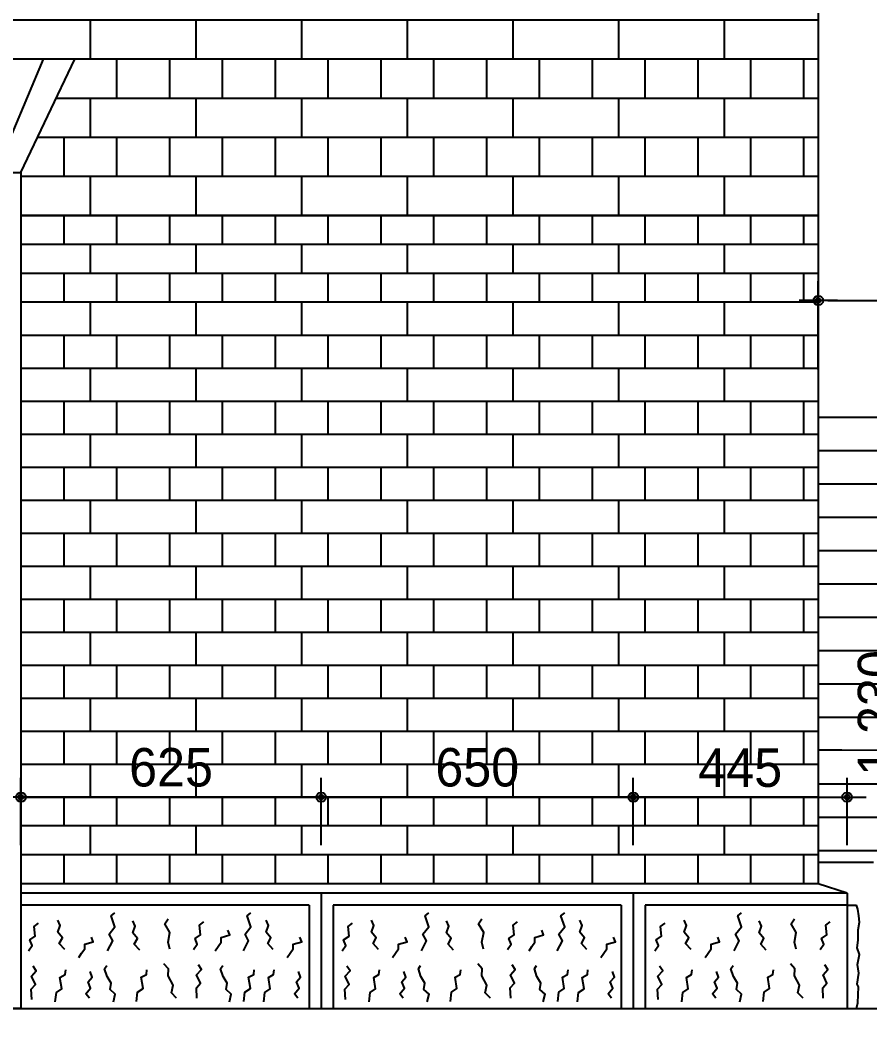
# Model space of a CAD drawing. Extents: x 186583 to 203403, y -172622 to -160742.
# Drawn here: x 197342 to 199111, y -169803 to -167706 of the extents above; entities that cross this region are included whole.
import ezdxf

# ---------------------------------------------------------------- set-up
doc = ezdxf.new("R2010")
doc.units = 0
doc.header["$LTSCALE"] = 50
doc.header["$MEASUREMENT"] = 0
doc.header["$PDMODE"] = 35
doc.header["$PDSIZE"] = -10
doc.layers.get('0').update_dxf_attribs({"linetype": 'CONTINUOUS'})
doc.layers.get('DEFPOINTS').update_dxf_attribs({"linetype": 'CONTINUOUS'})
for name, color, linetype in [('ele-3', 6, 'CONTINUOUS'), ('h', 5, 'CONTINUOUS'), ('HAT', 5, 'CONTINUOUS'), ('HATCH', 5, 'CONTINUOUS'), ('W-1', 3, 'CONTINUOUS'), ('W-2', 2, 'CONTINUOUS'), ('WID', 4, 'CONTINUOUS')]:
    doc.layers.add(name, color=color, linetype=linetype)
doc.styles.add('GHS', font='HYWULM_0.TTF')
doc.styles.add('현창', font='HYWULM_0.TTF')
doc.dimstyles.new('3MM', dxfattribs={"dimscale": 300, "dimtxt": 4, "dimasz": 1, "dimexe": 1.5, "dimexo": 2, "dimgap": 1, "dimtad": 1, "dimtoh": 1, "dimdec": 4, "dimzin": 0, "dimdsep": 46, "dimtxsty": 'GHS', "dimblk": 'DIMDOT', "dimcen": -1, "dimdle": 1.5, "dimadec": 0, "dimazin": 0, "dimtfac": 1, "dimtdec": 4, "dimtix": 1, "dimtmove": 2, "dimatfit": 3, "dimldrblk": 'DIMDOT', "dimfxl": 1, "dimtvp": 1, "dimtolj": 1, "dimtzin": 0, "dimarcsym": 0})

# ---------------------------------------------------------------- blocks, each defined once
blk = doc.blocks.new('DIMDOT')
at = {"linetype": 'Continuous'}
blk.add_line((-2, 0), (2, 0), dxfattribs=at)
for radius in [0.5, 0.25]:
    blk.add_circle((0, 0), radius, dxfattribs=at)
blk = doc.blocks.new('*D23')
at = {"lineweight": -2}
for p, q in [((197343.7, -169422.9), (197343.7, -169282.9)), ((197968.7, -169422.9), (197968.7, -169282.9)), ((197363.7, -169322.9), (197948.7, -169322.9))]:
    blk.add_line(p, q, dxfattribs=at)
at = {"layer": 'DEFPOINTS', "color": 0}
for p in [(197968.7, -169322.9), (197343.7, -169522.9), (197968.7, -169522.9)]:
    blk.add_point(p, dxfattribs=at)
at = {"lineweight": -2, "xscale": 20, "yscale": 20, "zscale": 20, "rotation": 180}
blk.add_blockref('DIMDOT', (197343.7, -169322.9), dxfattribs=at)
at = {"lineweight": -2, "xscale": 20, "yscale": 20, "zscale": 20}
blk.add_blockref('DIMDOT', (197968.7, -169322.9), dxfattribs=at)
at = {"color": 0, "insert": (197656.2, -169261.3), "char_height": 80, "attachment_point": 5, "style": '현창'}
blk.add_mtext('\\A1;625', dxfattribs=at)
blk = doc.blocks.new('*D24')
at = {"lineweight": -2}
for p, q in [((197968.7, -169422.9), (197968.7, -169282.9)), ((198618.7, -169422.9), (198618.7, -169282.9)), ((197988.7, -169322.9), (198598.7, -169322.9))]:
    blk.add_line(p, q, dxfattribs=at)
at = {"layer": 'DEFPOINTS', "color": 0}
for p in [(198618.7, -169322.9), (197968.7, -169522.9), (198618.7, -169522.9)]:
    blk.add_point(p, dxfattribs=at)
at = {"lineweight": -2, "xscale": 20, "yscale": 20, "zscale": 20, "rotation": 180}
blk.add_blockref('DIMDOT', (197968.7, -169322.9), dxfattribs=at)
at = {"lineweight": -2, "xscale": 20, "yscale": 20, "zscale": 20}
blk.add_blockref('DIMDOT', (198618.7, -169322.9), dxfattribs=at)
at = {"color": 0, "insert": (198293.7, -169261.3), "char_height": 80, "attachment_point": 5, "style": '현창'}
blk.add_mtext('\\A1;650', dxfattribs=at)
blk = doc.blocks.new('*D25')
at = {"lineweight": -2}
for p, q in [((198618.7, -169422.9), (198618.7, -169282.9)), ((199063.7, -169422.9), (199063.7, -169282.9)), ((198638.7, -169322.9), (199043.7, -169322.9))]:
    blk.add_line(p, q, dxfattribs=at)
at = {"layer": 'DEFPOINTS', "color": 0}
for p in [(199063.7, -169322.9), (198618.7, -169522.9), (199063.7, -169522.9)]:
    blk.add_point(p, dxfattribs=at)
at = {"lineweight": -2, "xscale": 20, "yscale": 20, "zscale": 20, "rotation": 180}
blk.add_blockref('DIMDOT', (198618.7, -169322.9), dxfattribs=at)
at = {"lineweight": -2, "xscale": 20, "yscale": 20, "zscale": 20}
blk.add_blockref('DIMDOT', (199063.7, -169322.9), dxfattribs=at)
at = {"color": 0, "insert": (198841.2, -169262.1), "char_height": 80, "attachment_point": 5, "style": '현창'}
blk.add_mtext('\\A1;445', dxfattribs=at)
blk = doc.blocks.new('*D26')
at = {"lineweight": -2}
for p, q in [((199003.7, -168432.9), (199003.7, -168249.5)), ((199713.7, -168432.9), (199713.7, -168249.5)), ((199023.7, -168289.5), (199693.7, -168289.5))]:
    blk.add_line(p, q, dxfattribs=at)
at = {"layer": 'DEFPOINTS', "color": 0}
for p in [(199713.7, -168289.5), (199003.7, -168532.9), (199713.7, -168532.9)]:
    blk.add_point(p, dxfattribs=at)
at = {"lineweight": -2, "xscale": 20, "yscale": 20, "zscale": 20, "rotation": 180}
blk.add_blockref('DIMDOT', (199003.7, -168289.5), dxfattribs=at)
at = {"lineweight": -2, "xscale": 20, "yscale": 20, "zscale": 20}
blk.add_blockref('DIMDOT', (199713.7, -168289.5), dxfattribs=at)
at = {"color": 0, "insert": (199358.7, -168227.9), "char_height": 80, "attachment_point": 5, "style": '현창'}
blk.add_mtext('\\A1;710', dxfattribs=at)
blk = doc.blocks.new('*D34')
at = {"lineweight": -2}
for p, q in [((199613.7, -168532.9), (199161.1, -168532.9)), ((199201.1, -169742.9), (199201.1, -168552.9)), ((199613.7, -169762.9), (199161.1, -169762.9))]:
    blk.add_line(p, q, dxfattribs=at)
at = {"layer": 'DEFPOINTS', "color": 0}
for p in [(199201.1, -168532.9), (199713.7, -168532.9), (199713.7, -169762.9)]:
    blk.add_point(p, dxfattribs=at)
at = {"lineweight": -2, "xscale": 20, "yscale": 20, "zscale": 20}
for p, rotation in [((199201.1, -168532.9), 90), ((199201.1, -169762.9), 270)]:
    blk.add_blockref('DIMDOT', p, dxfattribs=dict(at, rotation=rotation))
at = {"color": 0, "insert": (199133.4, -169147.9), "char_height": 80, "attachment_point": 5, "rotation": 90, "style": '현창'}
blk.add_mtext('\\A1;1,230', dxfattribs=at)

msp = doc.modelspace()

# ---------------------------------------------------------------- linework, layer by layer
at = {"layer": 'ele-3'}
for p, q in [((199003.65758, -168112.93201), (197343.65758, -168112.93201)), ((197343.65758, -168112.93201), (199003.65758, -168112.93201)), ((199003.65758, -168172.93201), (197343.65758, -168172.93201)), ((197343.65758, -168232.93201), (199003.65758, -168232.93201)), ((199003.65758, -168292.93201), (197343.65758, -168292.93201)), ((197343.65758, -169322.93201), (199003.65758, -169322.93201)), ((199003.65758, -169322.93201), (197343.65758, -169322.93201)), ((199003.65758, -169382.93201), (197343.65758, -169382.93201)), ((199003.65758, -169442.93201), (197343.65758, -169442.93201))]:
    msp.add_line(p, q, dxfattribs=at)
for points in [[(197433.65758, -168172.93201), (197433.65758, -168112.93201)], [(197543.65758, -168172.93201), (197543.65758, -168112.93201)], [(197653.65758, -168172.93201), (197653.65758, -168112.93201)], [(197763.65758, -168172.93201), (197763.65758, -168112.93201)], [(197873.65758, -168172.93201), (197873.65758, -168112.93201)], [(197983.65758, -168172.93201), (197983.65758, -168112.93201)], [(198093.65758, -168172.93201), (198093.65758, -168112.93201)], [(198203.65758, -168172.93201), (198203.65758, -168112.93201)], [(198313.65758, -168172.93201), (198313.65758, -168112.93201)], [(198423.65758, -168172.93201), (198423.65758, -168112.93201)], [(198533.65758, -168172.93201), (198533.65758, -168112.93201)], [(198643.65758, -168172.93201), (198643.65758, -168112.93201)], [(198753.65758, -168172.93201), (198753.65758, -168112.93201)], [(198863.65758, -168172.93201), (198863.65758, -168112.93201)], [(198973.65758, -168172.93201), (198973.65758, -168112.93201)], [(197488.65758, -168232.93201), (197488.65758, -168172.93201)], [(197708.65758, -168232.93201), (197708.65758, -168172.93201)], [(197928.65758, -168232.93201), (197928.65758, -168172.93201)], [(198148.65758, -168232.93201), (198148.65758, -168172.93201)], [(198368.65758, -168232.93201), (198368.65758, -168172.93201)], [(198588.65758, -168232.93201), (198588.65758, -168172.93201)], [(198808.65758, -168232.93201), (198808.65758, -168172.93201)], [(197433.65758, -168292.93201), (197433.65758, -168232.93201)], [(197543.65758, -168292.93201), (197543.65758, -168232.93201)], [(197653.65758, -168292.93201), (197653.65758, -168232.93201)], [(197763.65758, -168292.93201), (197763.65758, -168232.93201)], [(197873.65758, -168292.93201), (197873.65758, -168232.93201)], [(197983.65758, -168292.93201), (197983.65758, -168232.93201)], [(198093.65758, -168292.93201), (198093.65758, -168232.93201)], [(198203.65758, -168292.93201), (198203.65758, -168232.93201)], [(198313.65758, -168292.93201), (198313.65758, -168232.93201)], [(198423.65758, -168292.93201), (198423.65758, -168232.93201)], [(198533.65758, -168292.93201), (198533.65758, -168232.93201)], [(198643.65758, -168292.93201), (198643.65758, -168232.93201)], [(198753.65758, -168292.93201), (198753.65758, -168232.93201)], [(198863.65758, -168292.93201), (198863.65758, -168232.93201)], [(198973.65758, -168292.93201), (198973.65758, -168232.93201)], [(197433.65758, -169382.93201), (197433.65758, -169322.93201)], [(197543.65758, -169382.93201), (197543.65758, -169322.93201)], [(197653.65758, -169382.93201), (197653.65758, -169322.93201)], [(197763.65758, -169382.93201), (197763.65758, -169322.93201)], [(197873.65758, -169382.93201), (197873.65758, -169322.93201)], [(197983.65758, -169382.93201), (197983.65758, -169322.93201)], [(198093.65758, -169382.93201), (198093.65758, -169322.93201)], [(198203.65758, -169382.93201), (198203.65758, -169322.93201)], [(198313.65758, -169382.93201), (198313.65758, -169322.93201)], [(198423.65758, -169382.93201), (198423.65758, -169322.93201)], [(198533.65758, -169382.93201), (198533.65758, -169322.93201)], [(198643.65758, -169382.93201), (198643.65758, -169322.93201)], [(198753.65758, -169382.93201), (198753.65758, -169322.93201)], [(198863.65758, -169382.93201), (198863.65758, -169322.93201)], [(198973.65758, -169382.93201), (198973.65758, -169322.93201)], [(197488.65758, -169442.93201), (197488.65758, -169382.93201)], [(197708.65758, -169442.93201), (197708.65758, -169382.93201)], [(197928.65758, -169442.93201), (197928.65758, -169382.93201)], [(198148.65758, -169442.93201), (198148.65758, -169382.93201)], [(198368.65758, -169442.93201), (198368.65758, -169382.93201)], [(198588.65758, -169442.93201), (198588.65758, -169382.93201)], [(198808.65758, -169442.93201), (198808.65758, -169382.93201)], [(197433.65758, -169502.93201), (197433.65758, -169442.93201)], [(197543.65758, -169502.93201), (197543.65758, -169442.93201)], [(197653.65758, -169502.93201), (197653.65758, -169442.93201)], [(197763.65758, -169502.93201), (197763.65758, -169442.93201)], [(197873.65758, -169502.93201), (197873.65758, -169442.93201)], [(197983.65758, -169502.93201), (197983.65758, -169442.93201)], [(198093.65758, -169502.93201), (198093.65758, -169442.93201)], [(198203.65758, -169502.93201), (198203.65758, -169442.93201)], [(198313.65758, -169502.93201), (198313.65758, -169442.93201)], [(198423.65758, -169502.93201), (198423.65758, -169442.93201)], [(198533.65758, -169502.93201), (198533.65758, -169442.93201)], [(198643.65758, -169502.93201), (198643.65758, -169442.93201)], [(198753.65758, -169502.93201), (198753.65758, -169442.93201)], [(198863.65758, -169502.93201), (198863.65758, -169442.93201)], [(198973.65758, -169502.93201), (198973.65758, -169442.93201)]]:
    msp.add_lwpolyline(points, dxfattribs=at)
at = {"layer": 'h'}
for p, q in [((199003.65758, -167706.1712), (196088.65758, -167706.1712)), ((199003.65758, -167787.52336), (196088.65758, -167787.52336)), ((197390.01572, -167787.52336), (197290.7164, -168022.93201)), ((199003.65758, -167868.87553), (197417.30567, -167868.87553)), ((199003.65758, -167950.22769), (197378.41453, -167950.22769)), ((199003.65758, -168031.57985), (197343.65758, -168031.57985)), ((197343.65758, -168361.59868), (199003.65758, -168361.59868)), ((197343.65758, -168430.26534), (199003.65758, -168430.26534)), ((197343.65758, -168498.93201), (199003.65758, -168498.93201)), ((197343.65758, -168567.59868), (199003.65758, -168567.59868)), ((199053.65758, -168602.30701), (199003.65758, -168602.30701)), ((199713.65758, -168602.30701), (199053.65758, -168602.30701)), ((197343.65758, -168636.26534), (199003.65758, -168636.26534)), ((199053.65758, -168671.68201), (199003.65758, -168671.68201)), ((199713.65758, -168671.68201), (199053.65758, -168671.68201)), ((197343.65758, -168704.93201), (199003.65758, -168704.93201)), ((199053.65758, -168741.05701), (199003.65758, -168741.05701)), ((199713.65758, -168741.05701), (199053.65758, -168741.05701)), ((197343.65758, -168773.59868), (199003.65758, -168773.59868)), ((199053.65758, -168810.43201), (199003.65758, -168810.43201)), ((199713.65758, -168810.43201), (199053.65758, -168810.43201)), ((197343.65758, -168842.26534), (199003.65758, -168842.26534)), ((199053.65758, -168879.80701), (199003.65758, -168879.80701)), ((199713.65758, -168879.80701), (199053.65758, -168879.80701)), ((197343.65758, -168910.93201), (199003.65758, -168910.93201)), ((199053.65758, -168949.18201), (199003.65758, -168949.18201)), ((199713.65758, -168949.18201), (199053.65758, -168949.18201)), ((197343.65758, -168979.59868), (199003.65758, -168979.59868)), ((199053.65758, -169018.55701), (199003.65758, -169018.55701)), ((199713.65758, -169018.55701), (199053.65758, -169018.55701)), ((197343.65758, -169048.26534), (199003.65758, -169048.26534)), ((199053.65758, -169087.93201), (199003.65758, -169087.93201)), ((199713.65758, -169087.93201), (199053.65758, -169087.93201)), ((197343.65758, -169116.93201), (199003.65758, -169116.93201)), ((199053.65758, -169157.30701), (199003.65758, -169157.30701)), ((199713.65758, -169157.30701), (199053.65758, -169157.30701)), ((197343.65758, -169185.59868), (199003.65758, -169185.59868)), ((199713.65758, -169226.68201), (199052.65758, -169225.43201)), ((197343.65758, -169254.26534), (199003.65758, -169254.26534)), ((199053.65758, -169296.05701), (199003.65758, -169296.05701)), ((199713.65758, -169296.05701), (199053.65758, -169296.05701)), ((199053.65758, -169365.43201), (199003.65758, -169365.43201)), ((199713.65758, -169365.43201), (199053.65758, -169365.43201)), ((199713.65758, -169434.80701), (199003.65758, -169434.80701))]:
    msp.add_line(p, q, dxfattribs=at)
for points in [[(197488.65758, -167787.52336), (197488.65758, -167706.1712)], [(197708.65758, -167787.52336), (197708.65758, -167706.1712)], [(197928.65758, -167787.52336), (197928.65758, -167706.1712)], [(198148.65758, -167787.52336), (198148.65758, -167706.1712)], [(198368.65758, -167787.52336), (198368.65758, -167706.1712)], [(198588.65758, -167787.52336), (198588.65758, -167706.1712)], [(198808.65758, -167787.52336), (198808.65758, -167706.1712)], [(197543.65758, -167868.87553), (197543.65758, -167787.52336)], [(197653.65758, -167868.87553), (197653.65758, -167787.52336)], [(197763.65758, -167868.87553), (197763.65758, -167787.52336)], [(197873.65758, -167868.87553), (197873.65758, -167787.52336)], [(197983.65758, -167868.87553), (197983.65758, -167787.52336)], [(198093.65758, -167868.87553), (198093.65758, -167787.52336)], [(198203.65758, -167868.87553), (198203.65758, -167787.52336)], [(198313.65758, -167868.87553), (198313.65758, -167787.52336)], [(198423.65758, -167868.87553), (198423.65758, -167787.52336)], [(198533.65758, -167868.87553), (198533.65758, -167787.52336)], [(198643.65758, -167868.87553), (198643.65758, -167787.52336)], [(198753.65758, -167868.87553), (198753.65758, -167787.52336)], [(198863.65758, -167868.87553), (198863.65758, -167787.52336)], [(198973.65758, -167868.87553), (198973.65758, -167787.52336)], [(197488.65758, -167950.22769), (197488.65758, -167868.87553)], [(197708.65758, -167950.22769), (197708.65758, -167868.87553)], [(197928.65758, -167950.22769), (197928.65758, -167868.87553)], [(198148.65758, -167950.22769), (198148.65758, -167868.87553)], [(198368.65758, -167950.22769), (198368.65758, -167868.87553)], [(198588.65758, -167950.22769), (198588.65758, -167868.87553)], [(198808.65758, -167950.22769), (198808.65758, -167868.87553)], [(197433.65758, -168031.57985), (197433.65758, -167950.22769)], [(197543.65758, -168031.57985), (197543.65758, -167950.22769)], [(197653.65758, -168031.57985), (197653.65758, -167950.22769)], [(197763.65758, -168031.57985), (197763.65758, -167950.22769)], [(197873.65758, -168031.57985), (197873.65758, -167950.22769)], [(197983.65758, -168031.57985), (197983.65758, -167950.22769)], [(198093.65758, -168031.57985), (198093.65758, -167950.22769)], [(198203.65758, -168031.57985), (198203.65758, -167950.22769)], [(198313.65758, -168031.57985), (198313.65758, -167950.22769)], [(198423.65758, -168031.57985), (198423.65758, -167950.22769)], [(198533.65758, -168031.57985), (198533.65758, -167950.22769)], [(198643.65758, -168031.57985), (198643.65758, -167950.22769)], [(198753.65758, -168031.57985), (198753.65758, -167950.22769)], [(198863.65758, -168031.57985), (198863.65758, -167950.22769)], [(198973.65758, -168031.57985), (198973.65758, -167950.22769)], [(197488.65758, -168112.93201), (197488.65758, -168031.57985)], [(197708.65758, -168112.93201), (197708.65758, -168031.57985)], [(197928.65758, -168112.93201), (197928.65758, -168031.57985)], [(198148.65758, -168112.93201), (198148.65758, -168031.57985)], [(198368.65758, -168112.93201), (198368.65758, -168031.57985)], [(198588.65758, -168112.93201), (198588.65758, -168031.57985)], [(198808.65758, -168112.93201), (198808.65758, -168031.57985)], [(197488.65758, -168361.59868), (197488.65758, -168292.93201)], [(197708.65758, -168361.59868), (197708.65758, -168292.93201)], [(197928.65758, -168361.59868), (197928.65758, -168292.93201)], [(198148.65758, -168361.59868), (198148.65758, -168292.93201)], [(198368.65758, -168361.59868), (198368.65758, -168292.93201)], [(198588.65758, -168361.59868), (198588.65758, -168292.93201)], [(198808.65758, -168361.59868), (198808.65758, -168292.93201)], [(197433.65758, -168430.26534), (197433.65758, -168361.59868)], [(197543.65758, -168430.26534), (197543.65758, -168361.59868)], [(197653.65758, -168430.26534), (197653.65758, -168361.59868)], [(197763.65758, -168430.26534), (197763.65758, -168361.59868)], [(197873.65758, -168430.26534), (197873.65758, -168361.59868)], [(197983.65758, -168430.26534), (197983.65758, -168361.59868)], [(198093.65758, -168430.26534), (198093.65758, -168361.59868)], [(198203.65758, -168430.26534), (198203.65758, -168361.59868)], [(198313.65758, -168430.26534), (198313.65758, -168361.59868)], [(198423.65758, -168430.26534), (198423.65758, -168361.59868)], [(198533.65758, -168430.26534), (198533.65758, -168361.59868)], [(198643.65758, -168430.26534), (198643.65758, -168361.59868)], [(198753.65758, -168430.26534), (198753.65758, -168361.59868)], [(198863.65758, -168430.26534), (198863.65758, -168361.59868)], [(198973.65758, -168430.26534), (198973.65758, -168361.59868)], [(197488.65758, -168498.93201), (197488.65758, -168430.26534)], [(197708.65758, -168498.93201), (197708.65758, -168430.26534)], [(197928.65758, -168498.93201), (197928.65758, -168430.26534)], [(198148.65758, -168498.93201), (198148.65758, -168430.26534)], [(198368.65758, -168498.93201), (198368.65758, -168430.26534)], [(198588.65758, -168498.93201), (198588.65758, -168430.26534)], [(198808.65758, -168498.93201), (198808.65758, -168430.26534)], [(197433.65758, -168567.59868), (197433.65758, -168498.93201)], [(197543.65758, -168567.59868), (197543.65758, -168498.93201)], [(197653.65758, -168567.59868), (197653.65758, -168498.93201)], [(197763.65758, -168567.59868), (197763.65758, -168498.93201)], [(197873.65758, -168567.59868), (197873.65758, -168498.93201)], [(197983.65758, -168567.59868), (197983.65758, -168498.93201)], [(198093.65758, -168567.59868), (198093.65758, -168498.93201)], [(198203.65758, -168567.59868), (198203.65758, -168498.93201)], [(198313.65758, -168567.59868), (198313.65758, -168498.93201)], [(198423.65758, -168567.59868), (198423.65758, -168498.93201)], [(198533.65758, -168567.59868), (198533.65758, -168498.93201)], [(198643.65758, -168567.59868), (198643.65758, -168498.93201)], [(198753.65758, -168567.59868), (198753.65758, -168498.93201)], [(198863.65758, -168567.59868), (198863.65758, -168498.93201)], [(198973.65758, -168567.59868), (198973.65758, -168498.93201)], [(197488.65758, -168636.26534), (197488.65758, -168567.59868)], [(197708.65758, -168636.26534), (197708.65758, -168567.59868)], [(197928.65758, -168636.26534), (197928.65758, -168567.59868)], [(198148.65758, -168636.26534), (198148.65758, -168567.59868)], [(198368.65758, -168636.26534), (198368.65758, -168567.59868)], [(198588.65758, -168636.26534), (198588.65758, -168567.59868)], [(198808.65758, -168636.26534), (198808.65758, -168567.59868)], [(197433.65758, -168704.93201), (197433.65758, -168636.26534)], [(197543.65758, -168704.93201), (197543.65758, -168636.26534)], [(197653.65758, -168704.93201), (197653.65758, -168636.26534)], [(197763.65758, -168704.93201), (197763.65758, -168636.26534)], [(197873.65758, -168704.93201), (197873.65758, -168636.26534)], [(197983.65758, -168704.93201), (197983.65758, -168636.26534)], [(198093.65758, -168704.93201), (198093.65758, -168636.26534)], [(198203.65758, -168704.93201), (198203.65758, -168636.26534)], [(198313.65758, -168704.93201), (198313.65758, -168636.26534)], [(198423.65758, -168704.93201), (198423.65758, -168636.26534)], [(198533.65758, -168704.93201), (198533.65758, -168636.26534)], [(198643.65758, -168704.93201), (198643.65758, -168636.26534)], [(198753.65758, -168704.93201), (198753.65758, -168636.26534)], [(198863.65758, -168704.93201), (198863.65758, -168636.26534)], [(198973.65758, -168704.93201), (198973.65758, -168636.26534)], [(197488.65758, -168773.59868), (197488.65758, -168704.93201)], [(197708.65758, -168773.59868), (197708.65758, -168704.93201)], [(197928.65758, -168773.59868), (197928.65758, -168704.93201)], [(198148.65758, -168773.59868), (198148.65758, -168704.93201)], [(198368.65758, -168773.59868), (198368.65758, -168704.93201)], [(198588.65758, -168773.59868), (198588.65758, -168704.93201)], [(198808.65758, -168773.59868), (198808.65758, -168704.93201)], [(197433.65758, -168842.26534), (197433.65758, -168773.59868)], [(197543.65758, -168842.26534), (197543.65758, -168773.59868)], [(197653.65758, -168842.26534), (197653.65758, -168773.59868)], [(197763.65758, -168842.26534), (197763.65758, -168773.59868)], [(197873.65758, -168842.26534), (197873.65758, -168773.59868)], [(197983.65758, -168842.26534), (197983.65758, -168773.59868)], [(198093.65758, -168842.26534), (198093.65758, -168773.59868)], [(198203.65758, -168842.26534), (198203.65758, -168773.59868)], [(198313.65758, -168842.26534), (198313.65758, -168773.59868)], [(198423.65758, -168842.26534), (198423.65758, -168773.59868)], [(198533.65758, -168842.26534), (198533.65758, -168773.59868)], [(198643.65758, -168842.26534), (198643.65758, -168773.59868)], [(198753.65758, -168842.26534), (198753.65758, -168773.59868)], [(198863.65758, -168842.26534), (198863.65758, -168773.59868)], [(198973.65758, -168842.26534), (198973.65758, -168773.59868)], [(197488.65758, -168910.93201), (197488.65758, -168842.26534)], [(197708.65758, -168910.93201), (197708.65758, -168842.26534)], [(197928.65758, -168910.93201), (197928.65758, -168842.26534)], [(198148.65758, -168910.93201), (198148.65758, -168842.26534)], [(198368.65758, -168910.93201), (198368.65758, -168842.26534)], [(198588.65758, -168910.93201), (198588.65758, -168842.26534)], [(198808.65758, -168910.93201), (198808.65758, -168842.26534)], [(197433.65758, -168979.59868), (197433.65758, -168910.93201)], [(197543.65758, -168979.59868), (197543.65758, -168910.93201)], [(197653.65758, -168979.59868), (197653.65758, -168910.93201)], [(197763.65758, -168979.59868), (197763.65758, -168910.93201)], [(197873.65758, -168979.59868), (197873.65758, -168910.93201)], [(197983.65758, -168979.59868), (197983.65758, -168910.93201)], [(198093.65758, -168979.59868), (198093.65758, -168910.93201)], [(198203.65758, -168979.59868), (198203.65758, -168910.93201)], [(198313.65758, -168979.59868), (198313.65758, -168910.93201)], [(198423.65758, -168979.59868), (198423.65758, -168910.93201)], [(198533.65758, -168979.59868), (198533.65758, -168910.93201)], [(198643.65758, -168979.59868), (198643.65758, -168910.93201)], [(198753.65758, -168979.59868), (198753.65758, -168910.93201)], [(198863.65758, -168979.59868), (198863.65758, -168910.93201)], [(198973.65758, -168979.59868), (198973.65758, -168910.93201)], [(197488.65758, -169048.26534), (197488.65758, -168979.59868)], [(197708.65758, -169048.26534), (197708.65758, -168979.59868)], [(197928.65758, -169048.26534), (197928.65758, -168979.59868)], [(198148.65758, -169048.26534), (198148.65758, -168979.59868)], [(198368.65758, -169048.26534), (198368.65758, -168979.59868)], [(198588.65758, -169048.26534), (198588.65758, -168979.59868)], [(198808.65758, -169048.26534), (198808.65758, -168979.59868)], [(197433.65758, -169116.93201), (197433.65758, -169048.26534)], [(197543.65758, -169116.93201), (197543.65758, -169048.26534)], [(197653.65758, -169116.93201), (197653.65758, -169048.26534)], [(197763.65758, -169116.93201), (197763.65758, -169048.26534)], [(197873.65758, -169116.93201), (197873.65758, -169048.26534)], [(197983.65758, -169116.93201), (197983.65758, -169048.26534)], [(198093.65758, -169116.93201), (198093.65758, -169048.26534)], [(198203.65758, -169116.93201), (198203.65758, -169048.26534)], [(198313.65758, -169116.93201), (198313.65758, -169048.26534)], [(198423.65758, -169116.93201), (198423.65758, -169048.26534)], [(198533.65758, -169116.93201), (198533.65758, -169048.26534)], [(198643.65758, -169116.93201), (198643.65758, -169048.26534)], [(198753.65758, -169116.93201), (198753.65758, -169048.26534)], [(198863.65758, -169116.93201), (198863.65758, -169048.26534)], [(198973.65758, -169116.93201), (198973.65758, -169048.26534)], [(197488.65758, -169185.59868), (197488.65758, -169116.93201)], [(197708.65758, -169185.59868), (197708.65758, -169116.93201)], [(197928.65758, -169185.59868), (197928.65758, -169116.93201)], [(198148.65758, -169185.59868), (198148.65758, -169116.93201)], [(198368.65758, -169185.59868), (198368.65758, -169116.93201)], [(198588.65758, -169185.59868), (198588.65758, -169116.93201)], [(198808.65758, -169185.59868), (198808.65758, -169116.93201)], [(197433.65758, -169254.26534), (197433.65758, -169185.59868)], [(197543.65758, -169254.26534), (197543.65758, -169185.59868)], [(197653.65758, -169254.26534), (197653.65758, -169185.59868)], [(197763.65758, -169254.26534), (197763.65758, -169185.59868)], [(197873.65758, -169254.26534), (197873.65758, -169185.59868)], [(197983.65758, -169254.26534), (197983.65758, -169185.59868)], [(198093.65758, -169254.26534), (198093.65758, -169185.59868)], [(198203.65758, -169254.26534), (198203.65758, -169185.59868)], [(198313.65758, -169254.26534), (198313.65758, -169185.59868)], [(198423.65758, -169254.26534), (198423.65758, -169185.59868)], [(198533.65758, -169254.26534), (198533.65758, -169185.59868)], [(198643.65758, -169254.26534), (198643.65758, -169185.59868)], [(198753.65758, -169254.26534), (198753.65758, -169185.59868)], [(198863.65758, -169254.26534), (198863.65758, -169185.59868)], [(198973.65758, -169254.26534), (198973.65758, -169185.59868)], [(197488.65758, -169322.93201), (197488.65758, -169254.26534)], [(197708.65758, -169322.93201), (197708.65758, -169254.26534)], [(197928.65758, -169322.93201), (197928.65758, -169254.26534)], [(198148.65758, -169322.93201), (198148.65758, -169254.26534)], [(198368.65758, -169322.93201), (198368.65758, -169254.26534)], [(198588.65758, -169322.93201), (198588.65758, -169254.26534)], [(198808.65758, -169322.93201), (198808.65758, -169254.26534)], [(197524.0912, -169642.84857), (197534.6864, -169622.14845), (197527.46188, -169608.18809), (197539.50212, -169592.78321), (197531.79697, -169570.15733), (197539.50212, -169563.89921)], [(197807.04954, -169642.84857), (197817.64475, -169622.14845), (197810.42023, -169608.18809), (197822.46046, -169592.78321), (197814.75532, -169570.15733), (197822.46046, -169563.89921)], [(198177.40484, -169642.84857), (198188.00004, -169622.14845), (198180.77552, -169608.18809), (198192.81576, -169592.78321), (198185.11061, -169570.15733), (198192.81576, -169563.89921)], [(198460.36318, -169642.84857), (198470.95839, -169622.14845), (198463.73387, -169608.18809), (198475.7741, -169592.78321), (198468.06896, -169570.15733), (198475.7741, -169563.89921)], [(198828.30905, -169642.84857), (198838.90425, -169622.14845), (198831.67974, -169608.18809), (198843.71997, -169592.78321), (198836.01482, -169570.15733), (198843.71997, -169563.89921)], [(197359.17282, -169642.79053), (197366.80267, -169631.60515), (197362.22476, -169619.91113), (197373.41479, -169612.28507), (197371.38058, -169591.9481), (197380.53577, -169584.82987)], [(197434.7322, -169639.61331), (197423.41981, -169627.22927), (197429.88385, -169615.92177), (197420.18779, -169603.53773), (197425.03551, -169590.07675), (197420.18779, -169578.76965)], [(197591.02558, -169641.0143), (197579.7132, -169628.63026), (197586.17724, -169617.32276), (197576.48118, -169604.93872), (197581.32889, -169591.47774), (197576.48118, -169580.17064)], [(197653.49688, -169638.8725), (197649.87082, -169624.75415), (197653.8081, -169604.54172), (197643.26246, -169586.64399), (197650.26486, -169575.87496)], [(197703.19131, -169639.98048), (197710.82117, -169628.79511), (197706.24326, -169617.10109), (197717.43329, -169609.47502), (197715.39908, -169589.13805), (197724.55427, -169582.01983)], [(197868.70954, -169639.61331), (197857.39716, -169627.22927), (197863.8612, -169615.92177), (197854.16514, -169603.53773), (197859.01285, -169590.07675), (197854.16514, -169578.76965)], [(198012.48646, -169642.79053), (198020.11631, -169631.60515), (198015.5384, -169619.91113), (198026.72843, -169612.28507), (198024.69422, -169591.9481), (198033.84941, -169584.82987)], [(198088.04584, -169639.61331), (198076.73345, -169627.22927), (198083.19749, -169615.92177), (198073.50143, -169603.53773), (198078.34915, -169590.07675), (198073.50143, -169578.76965)], [(198244.33922, -169641.0143), (198233.02684, -169628.63026), (198239.49088, -169617.32276), (198229.79482, -169604.93872), (198234.64253, -169591.47774), (198229.79482, -169580.17064)], [(198306.81052, -169638.8725), (198303.18446, -169624.75415), (198307.12174, -169604.54172), (198296.5761, -169586.64399), (198303.5785, -169575.87496)], [(198356.50495, -169639.98048), (198364.13481, -169628.79511), (198359.5569, -169617.10109), (198370.74693, -169609.47502), (198368.71272, -169589.13805), (198377.86791, -169582.01983)], [(198522.02318, -169639.61331), (198510.7108, -169627.22927), (198517.17484, -169615.92177), (198507.47878, -169603.53773), (198512.32649, -169590.07675), (198507.47878, -169578.76965)], [(198663.39067, -169642.79053), (198671.02052, -169631.60515), (198666.44261, -169619.91113), (198677.63264, -169612.28507), (198675.59843, -169591.9481), (198684.75363, -169584.82987)], [(198738.95005, -169639.61331), (198727.63766, -169627.22927), (198734.10171, -169615.92177), (198724.40564, -169603.53773), (198729.25336, -169590.07675), (198724.40564, -169578.76965)], [(198895.24344, -169641.0143), (198883.93105, -169628.63026), (198890.39509, -169617.32276), (198880.69903, -169604.93872), (198885.54675, -169591.47774), (198880.69903, -169580.17064)], [(198957.71473, -169638.8725), (198954.08867, -169624.75415), (198958.02595, -169604.54172), (198947.48032, -169586.64399), (198954.48271, -169575.87496)], [(199007.40917, -169639.98048), (199015.03902, -169628.79511), (199010.46111, -169617.10109), (199021.65114, -169609.47502), (199019.61693, -169589.13805), (199028.77213, -169582.01983)], [(197748.1698, -169642.50638), (197754.09485, -169633.35317), (197760.55889, -169624.73803), (197760.55889, -169615.04635), (197778.33532, -169609.66163), (197774.56432, -169599.96995)], [(198401.48344, -169642.50638), (198407.40849, -169633.35317), (198413.87253, -169624.73803), (198413.87253, -169615.04635), (198431.64896, -169609.66163), (198427.87796, -169599.96995)], [(197464.04501, -169656.50221), (197469.97007, -169647.349), (197476.43411, -169638.73386), (197476.43411, -169629.04217), (197494.21054, -169623.65746), (197490.43953, -169613.96578)], [(197898.02236, -169656.50221), (197903.94741, -169647.349), (197910.41145, -169638.73386), (197910.41145, -169629.04217), (197928.18788, -169623.65746), (197924.41688, -169613.96578)], [(198117.35865, -169656.50221), (198123.28371, -169647.349), (198129.74775, -169638.73386), (198129.74775, -169629.04217), (198147.52418, -169623.65746), (198143.75317, -169613.96578)], [(198551.336, -169656.50221), (198557.26105, -169647.349), (198563.72509, -169638.73386), (198563.72509, -169629.04217), (198581.50152, -169623.65746), (198577.73052, -169613.96578)], [(198768.26286, -169656.50221), (198774.18792, -169647.349), (198780.65196, -169638.73386), (198780.65196, -169629.04217), (198798.42839, -169623.65746), (198794.65738, -169613.96578)], [(197667.89697, -169741.16396), (197657.12357, -169730.39533), (197660.35559, -169714.24239), (197650.12117, -169694.85823), (197650.65953, -169680.3207), (197641.50245, -169669.55168)], [(198321.21061, -169741.16396), (198310.43721, -169730.39533), (198313.66923, -169714.24239), (198303.43481, -169694.85823), (198303.97317, -169680.3207), (198294.81609, -169669.55168)], [(198972.11483, -169741.16396), (198961.34142, -169730.39533), (198964.57344, -169714.24239), (198954.33903, -169694.85823), (198954.87738, -169680.3207), (198945.7203, -169669.55168)], [(197366.024, -169744.03728), (197365.00626, -169722.17518), (197373.65322, -169712.51493), (197365.51513, -169695.73727), (197375.68806, -169684.04325), (197369.07531, -169674.89165)], [(197415.27043, -169748.66669), (197417.42511, -169729.28292), (197428.73749, -169721.74472), (197424.96712, -169698.05359), (197435.74052, -169692.1308), (197436.81786, -169682.43872)], [(197486.1126, -169741.41586), (197479.10958, -169732.26225), (197488.80564, -169720.41668), (197483.41894, -169707.49417), (197492.03766, -169697.80209), (197487.7283, -169685.95652)], [(197536.13143, -169748.75657), (197539.984, -169732.87045), (197529.3888, -169723.24245), (197531.31509, -169709.76333), (197523.12743, -169695.80257), (197517.82982, -169679.91645), (197522.16428, -169673.17709)], [(197584.47683, -169748.17376), (197586.63152, -169728.78999), (197597.9439, -169721.25179), (197594.17352, -169697.56066), (197604.94693, -169691.63788), (197606.02427, -169681.94579)], [(197710.0425, -169741.22723), (197709.02476, -169719.36513), (197717.67172, -169709.70489), (197709.53363, -169692.92723), (197719.70656, -169681.2332), (197713.09381, -169672.08161)], [(197777.66645, -169748.75657), (197781.51903, -169732.87045), (197770.92382, -169723.24245), (197772.85011, -169709.76333), (197764.66245, -169695.80257), (197759.36485, -169679.91645), (197763.69931, -169673.17709)], [(197807.9261, -169748.17376), (197810.08078, -169728.78999), (197821.39316, -169721.25179), (197817.62279, -169697.56066), (197828.39619, -169691.63788), (197829.47353, -169681.94579)], [(197849.24777, -169748.66669), (197851.40245, -169729.28292), (197862.71484, -169721.74472), (197858.94446, -169698.05359), (197869.71786, -169692.1308), (197870.7952, -169682.43872)], [(197920.08995, -169741.41586), (197913.08692, -169732.26225), (197922.78298, -169720.41668), (197917.39628, -169707.49417), (197926.015, -169697.80209), (197921.70564, -169685.95652)], [(198019.33764, -169744.03728), (198018.3199, -169722.17518), (198026.96686, -169712.51493), (198018.82877, -169695.73727), (198029.0017, -169684.04325), (198022.38895, -169674.89165)], [(198068.58407, -169748.66669), (198070.73875, -169729.28292), (198082.05113, -169721.74472), (198078.28076, -169698.05359), (198089.05416, -169692.1308), (198090.1315, -169682.43872)], [(198139.42624, -169741.41586), (198132.42322, -169732.26225), (198142.11928, -169720.41668), (198136.73258, -169707.49417), (198145.3513, -169697.80209), (198141.04194, -169685.95652)], [(198189.44507, -169748.75657), (198193.29764, -169732.87045), (198182.70244, -169723.24245), (198184.62873, -169709.76333), (198176.44107, -169695.80257), (198171.14346, -169679.91645), (198175.47792, -169673.17709)], [(198237.79047, -169748.17376), (198239.94516, -169728.78999), (198251.25754, -169721.25179), (198247.48716, -169697.56066), (198258.26057, -169691.63788), (198259.33791, -169681.94579)], [(198363.35614, -169741.22723), (198362.3384, -169719.36513), (198370.98536, -169709.70489), (198362.84727, -169692.92723), (198373.0202, -169681.2332), (198366.40745, -169672.08161)], [(198430.98009, -169748.75657), (198434.83267, -169732.87045), (198424.23746, -169723.24245), (198426.16375, -169709.76333), (198417.97609, -169695.80257), (198412.67849, -169679.91645), (198417.01295, -169673.17709)], [(198461.23974, -169748.17376), (198463.39442, -169728.78999), (198474.7068, -169721.25179), (198470.93643, -169697.56066), (198481.70983, -169691.63788), (198482.78717, -169681.94579)], [(198502.56141, -169748.66669), (198504.71609, -169729.28292), (198516.02848, -169721.74472), (198512.2581, -169698.05359), (198523.0315, -169692.1308), (198524.10884, -169682.43872)], [(198573.40359, -169741.41586), (198566.40056, -169732.26225), (198576.09662, -169720.41668), (198570.70992, -169707.49417), (198579.32864, -169697.80209), (198575.01928, -169685.95652)], [(198670.24185, -169744.03728), (198669.22412, -169722.17518), (198677.87107, -169712.51493), (198669.73298, -169695.73727), (198679.90591, -169684.04325), (198673.29316, -169674.89165)], [(198719.48828, -169748.66669), (198721.64296, -169729.28292), (198732.95535, -169721.74472), (198729.18497, -169698.05359), (198739.95837, -169692.1308), (198741.03571, -169682.43872)], [(198790.33046, -169741.41586), (198783.32743, -169732.26225), (198793.02349, -169720.41668), (198787.63679, -169707.49417), (198796.25551, -169697.80209), (198791.94615, -169685.95652)], [(198840.34928, -169748.75657), (198844.20186, -169732.87045), (198833.60665, -169723.24245), (198835.53294, -169709.76333), (198827.34528, -169695.80257), (198822.04768, -169679.91645), (198826.38214, -169673.17709)], [(198888.69469, -169748.17376), (198890.84937, -169728.78999), (198902.16175, -169721.25179), (198898.39138, -169697.56066), (198909.16478, -169691.63788), (198910.24212, -169681.94579)], [(199014.26035, -169741.22723), (199013.24262, -169719.36513), (199021.88957, -169709.70489), (199013.75148, -169692.92723), (199023.92441, -169681.2332), (199017.31166, -169672.08161)]]:
    msp.add_lwpolyline(points, dxfattribs=at)
at = {"layer": 'HAT'}
for p, q in [((199003.65758, -169502.93201), (197343.65758, -169502.93201)), ((199063.65758, -169522.93201), (199003.65758, -169502.93201)), ((197943.65758, -169547.93201), (197343.65758, -169547.93201)), ((197943.65758, -169547.93201), (197943.65758, -169762.93201)), ((197993.65758, -169547.93201), (197993.65758, -169762.93201)), ((198593.65758, -169547.93201), (197993.65758, -169547.93201)), ((198593.65758, -169547.93201), (198593.65758, -169762.93201)), ((199063.65758, -169547.93201), (198643.65758, -169547.93201)), ((198643.65758, -169547.93201), (198643.65758, -169762.93201)), ((199063.65758, -169547.93201), (199063.65758, -169762.93201))]:
    msp.add_line(p, q, dxfattribs=at)
at = {"layer": 'HATCH'}
msp.add_line((199052.65758, -169225.43201), (199003.65758, -169225.43201), dxfattribs=at)
at = {"layer": 'W-1'}
msp.add_lwpolyline([(199003.65758, -163407.93201), (199003.65758, -169502.93201)], dxfattribs=at)
at = {"layer": 'W-2'}
msp.add_line((189603.65758, -169762.93201), (199273.65758, -169762.93201), dxfattribs=at)
at = {"layer": 'WID'}
for p, q in [((197456.19681, -167787.52336), (196331.11834, -167787.52336)), ((197343.65758, -168022.93201), (197456.19681, -167787.52336)), ((199053.65758, -168532.93201), (199003.65758, -168532.93201)), ((199713.65758, -168532.93201), (199053.65758, -168532.93201)), ((199003.65758, -169458.31663), (199118.65758, -169458.31663)), ((199063.65758, -169522.93201), (197343.65758, -169522.93201)), ((197968.65758, -169522.93201), (197968.65758, -169762.93201)), ((198618.65758, -169522.93201), (198618.65758, -169762.93201)), ((199063.65758, -169522.93201), (199063.65758, -169547.93201)), ((199063.65758, -169547.93201), (199083.65758, -169547.93201))]:
    msp.add_line(p, q, dxfattribs=at)
msp.add_lwpolyline([(196443.65758, -168022.93201), (197343.65758, -168022.93201), (197343.65758, -169762.93201), (196443.65758, -169762.93201)], close=True, dxfattribs=at)
msp.add_lwpolyline([(199083.65758, -169762.93201), (199086.34577, -169750.86513), (199087.44537, -169717.51591), (199084.6048, -169711.83791), (199087.96043, -169688.99434), (199085.30258, -169671.37319), (199089.28567, -169650.30253), (199085.0238, -169636.35905), (199086.65235, -169620.79426), (199087.14288, -169610.68768), (199086.81177, -169598.96814), (199089.25215, -169583.11348), (199088.03196, -169569.69802), (199086.07639, -169556.3293), (199083.65758, -169547.93201)], dxfattribs=at)

# ---------------------------------------------------------------- dimensions: what is measured, and where the dimension line sits
for base, p1, p2, picture, middle in [((199713.65758, -168289.52489), (199003.65758, -168532.93201), (199713.65758, -168532.93201), '*D26', (199358.65758, -168227.92702)), ((197968.65758, -169322.93201), (197343.65758, -169522.93201), (197968.65758, -169522.93201), '*D23', (197656.15758, -169261.28088)), ((198618.65758, -169322.93201), (197968.65758, -169522.93201), (198618.65758, -169522.93201), '*D24', (198293.65758, -169261.28088)), ((199063.65758, -169322.93201), (198618.65758, -169522.93201), (199063.65758, -169522.93201), '*D25', (198841.15758, -169262.13307))]:
    dim = msp.add_linear_dim(base=base, p1=p1, p2=p2, dimstyle='3MM', override={"dimscale": 20, "dimtxt": 4, "dimexe": 2, "dimexo": 5, "dimtoh": 0, "dimlunit": 6, "dimsah": 1, "dimcen": 0, "dimdle": 2, "dimclrd": 256, "dimclre": 256, "dimtfac": 0.333333, "dimtvp": 0})
    dim.commit()
    dim.dimension.update_dxf_attribs({"geometry": picture, "text_midpoint": middle})
dim = msp.add_linear_dim(base=(199201.14969, -168532.93201), p1=(199713.65758, -169762.93201), p2=(199713.65855, -168532.93201), angle=90, dimstyle='3MM', override={"dimscale": 20, "dimtxt": 4, "dimexe": 2, "dimexo": 5, "dimtoh": 0, "dimlunit": 6, "dimsah": 1, "dimcen": 0, "dimdle": 2, "dimclrd": 256, "dimclre": 256, "dimtfac": 0.333333, "dimtvp": 0})
dim.commit()
dim.dimension.update_dxf_attribs({"geometry": '*D34', "text_midpoint": (199133.42665, -169147.93201)})

doc.saveas('drawing.dxf')
